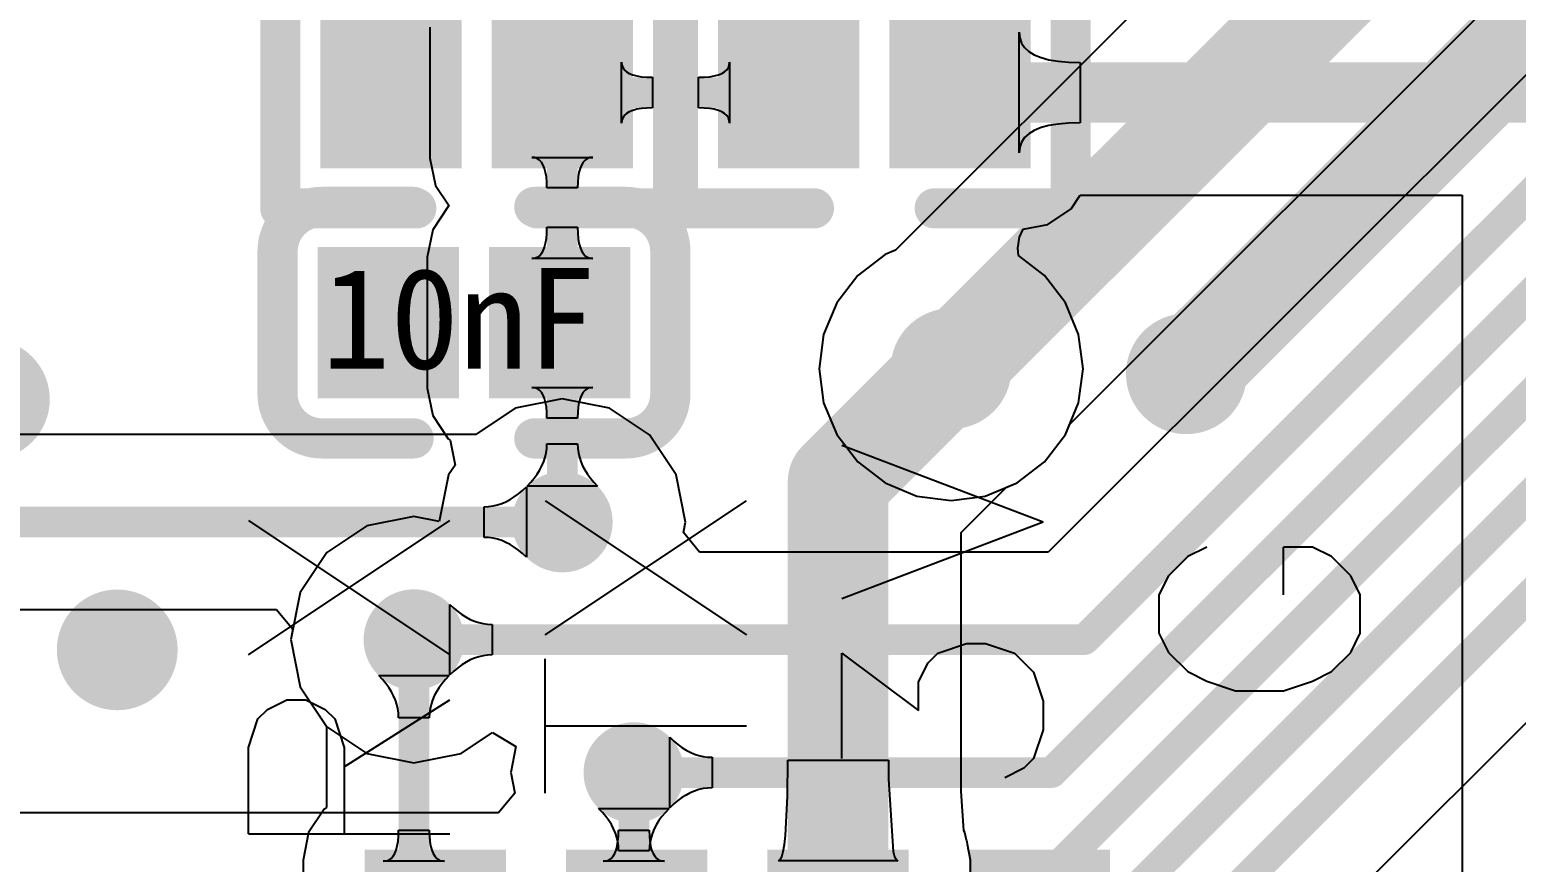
# Model space of a CAD drawing. Header units: millimetres. Extents: x -30 to 3.5, y -1.1 to 91.3.
# Drawn here: x -17.43 to -10.05, y 12.91 to 17.05 of the extents above; entities that cross this region are included whole.
import ezdxf

# ---------------------------------------------------------------- set-up
doc = ezdxf.new("R2010")
doc.units = ezdxf.units.MM
for name, color, linetype in [('BottomLayer', 5, 'Continuous'), ('Mechanical15', 56, 'Continuous'), ('Mechanical6', 56, 'Continuous'), ('MultiLayer', 9, 'Continuous'), ('TopLayer', 1, 'Continuous'), ('TopOverlay', 2, 'Continuous'), ('TopPaste', 8, 'Continuous'), ('TopSolder', 216, 'Continuous'), ('ViaHoleLayer', 16, 'Continuous')]:
    doc.layers.add(name, color=color, linetype=linetype)

# ---------------------------------------------------------------- blocks, each defined once
blk = doc.blocks.new('CONN_SMD_BM04B_SRSS_TBT_LF_SN_1')
at = {"layer": 'Mechanical15'}
for p, q in [((2.94, 1.6249), (2.9751, 1.66)), ((2.94, 1.5752), (2.94, 1.6249)), ((2.9751, 1.66), (3, 1.66)), ((3, 1.66), (3, 1.66)), ((3, 1.66), (3.0248, 1.66)), ((3.0248, 1.66), (3.06, 1.6249)), ((3.06, 1.6249), (3.06, 1.5752)), ((-1.6, 0.8), (-1.6, 1.6)), ((-1.6, 1.6), (-1.4, 1.6)), ((-1.4, 1.6), (-1.4, 0.8)), ((-0.6, 0.8), (-0.6, 1.6)), ((-0.6, 1.6), (-0.4, 1.6)), ((-0.4, 1.6), (-0.4, 0.8)), ((0.4, 0.8), (0.4, 1.6)), ((0.4, 1.6), (0.6, 1.6)), ((0.6, 1.6), (0.6, 0.8)), ((1.4, 0.8), (1.4, 1.6)), ((1.4, 1.6), (1.6, 1.6)), ((1.6, 1.6), (1.6, 0.8)), ((2.9751, 1.54), (2.94, 1.5752)), ((3.06, 1.5752), (3.0248, 1.54)), ((3, 1.54), (2.9751, 1.54)), ((3.0248, 1.54), (3, 1.54)), ((-1.4, 0.8), (-1.6, 0.8)), ((-0.4, 0.8), (-0.6, 0.8)), ((0.6, 0.8), (0.4, 0.8)), ((1.6, 0.8), (1.4, 0.8)), ((-2.9, -1.9999), (-2.9, -0.4999)), ((-2.9, -0.4999), (-2.7, -0.4999)), ((-2.7, -0.4999), (-2.7, -1.9999)), ((2.7, -1.9999), (2.7, -0.4999)), ((2.7, -0.4999), (2.9, -0.4999)), ((2.9, -0.4999), (2.9, -1.9999)), ((-2.7, -1.9999), (-2.9, -1.9999)), ((2.9, -1.9999), (2.7, -1.9999))]:
    blk.add_line(p, q, dxfattribs=at)
at = {"layer": 'Mechanical15', "const_width": 0.0508}
for points in [[(-3, 0.9), (-3, -2)], [(-3, 0.9), (3, 0.9)], [(3, 0.9), (3, -2)], [(-3, -2), (3, -2)]]:
    blk.add_lwpolyline(points, dxfattribs=at)
at = {"layer": 'Mechanical15', "const_width": 0.0254}
for points in [[(-3.0127, 0.9, 1), (-2.9873, 0.9, 1)], [(-3.0127, 0.9, 1), (-2.9873, 0.9, 1)], [(2.9873, 0.9, 1), (3.0127, 0.9, 1)], [(2.9873, 0.9, 1), (3.0127, 0.9, 1)], [(-3.0127, -2, 1), (-2.9873, -2, 1)], [(-3.0127, -2, 1), (-2.9873, -2, 1)], [(2.9873, -2, 1), (3.0127, -2, 1)], [(2.9873, -2, 1), (3.0127, -2, 1)]]:
    blk.add_lwpolyline(points, format="xyb", close=True, dxfattribs=at)
at = {"layer": 'Mechanical6'}
for p, q in [((2.3252, 1.8606), (2.0252, 0.9606)), ((2.6252, 0.9607), (2.3252, 1.8606)), ((2.0252, 0.9606), (2.6252, 0.9607))]:
    blk.add_line(p, q, dxfattribs=at)
at = {"layer": 'TopLayer'}
for points in [[(-1.8, 0.55), (-1.2, 0.55), (-1.8, 2.05), (-1.2, 2.05)], [(-0.8, 0.55), (-0.2, 0.55), (-0.8, 2.05), (-0.2, 2.05)], [(0.2, 0.55), (0.8, 0.55), (0.2, 2.05), (0.8, 2.05)], [(1.2, 0.55), (1.8, 0.55), (1.2, 2.05), (1.8, 2.05)], [(-3.4, -2.2), (-2.2, -2.2), (-3.4, -0.4), (-2.2, -0.4)], [(2.2, -2.2), (3.4, -2.2), (2.2, -0.4), (3.4, -0.4)]]:
    blk.add_solid(points, dxfattribs=at)
at = {"layer": 'TopOverlay'}
for p, q in [((2.25, 1.87), (1.95, 0.97)), ((2.55, 0.9701), (2.25, 1.87)), ((1.95, 0.97), (2.55, 0.9701))]:
    blk.add_line(p, q, dxfattribs=at)
at = {"layer": 'TopOverlay', "const_width": 0.254}
for points in [[(-3.3, -0.3689), (-3.3, 0.8)], [(-3.3, 0.8), (-3.2311, 0.8)], [(-3.2311, 0.8), (-2.0311, 0.8)], [(2.0311, 0.8), (3.3, 0.8)], [(3.3, -0.3689), (3.3, 0.8)], [(-1.9689, -2), (1.9689, -2)]]:
    blk.add_lwpolyline(points, dxfattribs=at)
at = {"layer": 'TopOverlay', "const_width": 0.127}
for points in [[(-3.3635, 0.8, 1), (-3.2365, 0.8, 1)], [(-3.3635, 0.8, 1), (-3.2365, 0.8, 1)], [(-3.2946, 0.8, 1), (-3.1676, 0.8, 1)], [(-3.2946, 0.8, 1), (-3.1676, 0.8, 1)], [(-2.0946, 0.8, 1), (-1.9676, 0.8, 1)], [(1.9676, 0.8, 1), (2.0946, 0.8, 1)], [(3.2365, 0.8, 1), (3.3635, 0.8, 1)], [(3.2365, 0.8, 1), (3.3635, 0.8, 1)], [(-3.3635, -0.3689, 1), (-3.2365, -0.3689, 1)], [(3.2365, -0.3689, 1), (3.3635, -0.3689, 1)], [(-2.0324, -2, 1), (-1.9054, -2, 1)], [(1.9054, -2, 1), (2.0324, -2, 1)]]:
    blk.add_lwpolyline(points, format="xyb", close=True, dxfattribs=at)
at = {"layer": 'TopPaste'}
for points in [[(-1.8, 0.55), (-1.2, 0.55), (-1.8, 2.05), (-1.2, 2.05)], [(-0.8, 0.55), (-0.2, 0.55), (-0.8, 2.05), (-0.2, 2.05)], [(0.2, 0.55), (0.8, 0.55), (0.2, 2.05), (0.8, 2.05)], [(1.2, 0.55), (1.8, 0.55), (1.2, 2.05), (1.8, 2.05)], [(-3.4, -2.2), (-2.2, -2.2), (-3.4, -0.4), (-2.2, -0.4)], [(2.2, -2.2), (3.4, -2.2), (2.2, -0.4), (3.4, -0.4)]]:
    blk.add_solid(points, dxfattribs=at)
at = {"layer": 'TopSolder'}
for points in [[(-1.8508, 0.4992), (-1.1492, 0.4992), (-1.8508, 2.1008), (-1.1492, 2.1008)], [(-0.8508, 0.4992), (-0.1492, 0.4992), (-0.8508, 2.1008), (-0.1492, 2.1008)], [(0.1492, 0.4992), (0.8508, 0.4992), (0.1492, 2.1008), (0.8508, 2.1008)], [(1.1492, 0.4992), (1.8508, 0.4992), (1.1492, 2.1008), (1.8508, 2.1008)], [(-3.4508, -2.2508), (-2.1492, -2.2508), (-3.4508, -0.3492), (-2.1492, -0.3492)], [(2.1492, -2.2508), (3.4508, -2.2508), (2.1492, -0.3492), (3.4508, -0.3492)]]:
    blk.add_solid(points, dxfattribs=at)
blk = doc.blocks.new('LC_0402_C_67')
at = {"layer": 'TopLayer'}
for points in [[(-0.725, -0.325), (-0.125, -0.325), (-0.725, 0.325), (-0.125, 0.325)], [(0.125, -0.325), (0.725, -0.325), (0.125, 0.325), (0.725, 0.325)]]:
    blk.add_solid(points, dxfattribs=at)
at = {"layer": 'TopOverlay', "const_width": 0.2}
for points in [[(-0.975, 0.355, -0.414214), (-0.755, 0.575)], [(0.755, 0.575, -0.414214), (0.975, 0.355)], [(-0.755, -0.575, -0.414214), (-0.975, -0.355)], [(0.975, -0.355, -0.414214), (0.755, -0.575)]]:
    blk.add_lwpolyline(points, format="xyb", dxfattribs=at)
at = {"layer": 'TopOverlay', "const_width": 0.1}
for points in [[(-0.805, 0.575, 1), (-0.705, 0.575, 1)], [(-0.8, 0.575, 1), (-0.7, 0.575, 1)], [(-0.35, 0.575, 1), (-0.25, 0.575, 1)], [(0.25, 0.575, 1), (0.35, 0.575, 1)], [(0.7, 0.575, 1), (0.8, 0.575, 1)], [(0.705, 0.575, 1), (0.805, 0.575, 1)], [(-1.025, 0.355, 1), (-0.925, 0.355, 1)], [(-1.025, 0.355, 1), (-0.925, 0.355, 1)], [(0.925, 0.355, 1), (1.025, 0.355, 1)], [(0.925, 0.355, 1), (1.025, 0.355, 1)], [(-1.025, -0.355, 1), (-0.925, -0.355, 1)], [(-1.025, -0.355, 1), (-0.925, -0.355, 1)], [(0.925, -0.355, 1), (1.025, -0.355, 1)], [(0.925, -0.355, 1), (1.025, -0.355, 1)], [(-0.805, -0.575, 1), (-0.705, -0.575, 1)], [(-0.8, -0.575, 1), (-0.7, -0.575, 1)], [(-0.35, -0.575, 1), (-0.25, -0.575, 1)], [(0.25, -0.575, 1), (0.35, -0.575, 1)], [(0.7, -0.575, 1), (0.8, -0.575, 1)], [(0.705, -0.575, 1), (0.805, -0.575, 1)]]:
    blk.add_lwpolyline(points, format="xyb", close=True, dxfattribs=at)
at = {"layer": 'TopOverlay', "const_width": 0.2}
for points in [[(-0.3, 0.575), (-0.75, 0.575)], [(0.75, 0.575), (0.3, 0.575)], [(-0.975, 0.355), (-0.975, -0.355)], [(0.975, 0.355), (0.975, -0.355)], [(-0.3, -0.575), (-0.75, -0.575)], [(0.75, -0.575), (0.3, -0.575)]]:
    blk.add_lwpolyline(points, dxfattribs=at)
at = {"layer": 'TopPaste'}
for points in [[(-0.725, -0.325), (-0.125, -0.325), (-0.725, 0.325), (-0.125, 0.325)], [(0.125, -0.325), (0.725, -0.325), (0.125, 0.325), (0.725, 0.325)]]:
    blk.add_solid(points, dxfattribs=at)
at = {"layer": 'TopSolder'}
for points in [[(-0.7758, -0.3758), (-0.0742, -0.3758), (-0.7758, 0.3758), (-0.0742, 0.3758)], [(0.0742, -0.3758), (0.7758, -0.3758), (0.0742, 0.3758), (0.7758, 0.3758)]]:
    blk.add_solid(points, dxfattribs=at)
blk = doc.blocks.new('LC_0402_R_68')
at = {"layer": 'TopLayer'}
for points in [[(-0.725, -0.325), (-0.125, -0.325), (-0.725, 0.325), (-0.125, 0.325)], [(0.125, -0.325), (0.725, -0.325), (0.125, 0.325), (0.725, 0.325)]]:
    blk.add_solid(points, dxfattribs=at)
at = {"layer": 'TopOverlay', "const_width": 0.2}
for points in [[(-0.975, 0.575), (-0.975, -0.575)], [(-0.3, 0.575), (-0.975, 0.575)], [(0.975, 0.575), (0.3, 0.575)], [(0.975, 0.575), (0.975, -0.575)], [(-0.3, -0.575), (-0.975, -0.575)], [(0.975, -0.575), (0.3, -0.575)]]:
    blk.add_lwpolyline(points, dxfattribs=at)
at = {"layer": 'TopOverlay', "const_width": 0.1}
for points in [[(-1.025, 0.575, 1), (-0.925, 0.575, 1)], [(-1.025, 0.575, 1), (-0.925, 0.575, 1)], [(-0.35, 0.575, 1), (-0.25, 0.575, 1)], [(0.25, 0.575, 1), (0.35, 0.575, 1)], [(0.925, 0.575, 1), (1.025, 0.575, 1)], [(0.925, 0.575, 1), (1.025, 0.575, 1)], [(-1.025, -0.575, 1), (-0.925, -0.575, 1)], [(-1.025, -0.575, 1), (-0.925, -0.575, 1)], [(-0.35, -0.575, 1), (-0.25, -0.575, 1)], [(0.25, -0.575, 1), (0.35, -0.575, 1)], [(0.925, -0.575, 1), (1.025, -0.575, 1)], [(0.925, -0.575, 1), (1.025, -0.575, 1)]]:
    blk.add_lwpolyline(points, format="xyb", close=True, dxfattribs=at)
at = {"layer": 'TopPaste'}
for points in [[(-0.725, -0.325), (-0.125, -0.325), (-0.725, 0.325), (-0.125, 0.325)], [(0.125, -0.325), (0.725, -0.325), (0.125, 0.325), (0.725, 0.325)]]:
    blk.add_solid(points, dxfattribs=at)
at = {"layer": 'TopSolder'}
for points in [[(-0.7758, -0.3758), (-0.0742, -0.3758), (-0.7758, 0.3758), (-0.0742, 0.3758)], [(0.0742, -0.3758), (0.7758, -0.3758), (0.0742, 0.3758), (0.7758, 0.3758)]]:
    blk.add_solid(points, dxfattribs=at)
blk = doc.blocks.new('LC_0402_R_69')
at = {"layer": 'TopLayer'}
for points in [[(-0.725, -0.325), (-0.125, -0.325), (-0.725, 0.325), (-0.125, 0.325)], [(0.125, -0.325), (0.725, -0.325), (0.125, 0.325), (0.725, 0.325)]]:
    blk.add_solid(points, dxfattribs=at)
at = {"layer": 'TopOverlay', "const_width": 0.2}
for points in [[(-0.975, 0.575), (-0.975, -0.575)], [(-0.3, 0.575), (-0.975, 0.575)], [(0.975, 0.575), (0.3, 0.575)], [(0.975, 0.575), (0.975, -0.575)], [(-0.3, -0.575), (-0.975, -0.575)], [(0.975, -0.575), (0.3, -0.575)]]:
    blk.add_lwpolyline(points, dxfattribs=at)
at = {"layer": 'TopOverlay', "const_width": 0.1}
for points in [[(-1.025, 0.575, 1), (-0.925, 0.575, 1)], [(-1.025, 0.575, 1), (-0.925, 0.575, 1)], [(-0.35, 0.575, 1), (-0.25, 0.575, 1)], [(0.25, 0.575, 1), (0.35, 0.575, 1)], [(0.925, 0.575, 1), (1.025, 0.575, 1)], [(0.925, 0.575, 1), (1.025, 0.575, 1)], [(-1.025, -0.575, 1), (-0.925, -0.575, 1)], [(-1.025, -0.575, 1), (-0.925, -0.575, 1)], [(-0.35, -0.575, 1), (-0.25, -0.575, 1)], [(0.25, -0.575, 1), (0.35, -0.575, 1)], [(0.925, -0.575, 1), (1.025, -0.575, 1)], [(0.925, -0.575, 1), (1.025, -0.575, 1)]]:
    blk.add_lwpolyline(points, format="xyb", close=True, dxfattribs=at)
at = {"layer": 'TopPaste'}
for points in [[(-0.725, -0.325), (-0.125, -0.325), (-0.725, 0.325), (-0.125, 0.325)], [(0.125, -0.325), (0.725, -0.325), (0.125, 0.325), (0.725, 0.325)]]:
    blk.add_solid(points, dxfattribs=at)
at = {"layer": 'TopSolder'}
for points in [[(-0.7758, -0.3758), (-0.0742, -0.3758), (-0.7758, 0.3758), (-0.0742, 0.3758)], [(0.0742, -0.3758), (0.7758, -0.3758), (0.0742, 0.3758), (0.7758, 0.3758)]]:
    blk.add_solid(points, dxfattribs=at)

msp = doc.modelspace()

# ---------------------------------------------------------------- linework, layer by layer
at = {"layer": 'BottomLayer'}
for p, q in [((-8.6382, 20.4464), (-13.1283, 15.9563)), ((-12.2631, 15.0911), (-7.5938, 19.7604)), ((-7.1465, 19.6787), (-12.3701, 14.4551)), ((-12.3811, 11.2245), (-4.9971, 18.6085)), ((-13.1283, 15.9563), (-13.1802, 15.9348)), ((-13.1802, 15.9348), (-13.316, 15.8306)), ((-13.316, 15.8306), (-13.4202, 15.6948)), ((-13.4202, 15.6948), (-13.4857, 15.5367)), ((-13.4857, 15.5367), (-13.508, 15.367)), ((-13.508, 15.367), (-13.4857, 15.1973)), ((-14.7828, 15.2168), (-15.0169, 15.1702)), ((-14.5487, 15.1702), (-14.7828, 15.2168)), ((-15.0169, 15.1702), (-15.2127, 15.0393)), ((-14.3502, 15.0376), (-14.5487, 15.1702)), ((-13.4857, 15.1973), (-13.4202, 15.0392)), ((-12.2846, 15.0392), (-12.2631, 15.0911)), ((-15.2127, 15.0393), (-26.5684, 15.0393)), ((-14.2176, 14.8391), (-14.3502, 15.0376)), ((-13.4202, 15.0392), (-13.316, 14.9034)), ((-12.3888, 14.9034), (-12.2846, 15.0392)), ((-14.171, 14.605), (-14.2176, 14.8391)), ((-13.316, 14.9034), (-13.1802, 14.7992)), ((-12.5246, 14.7992), (-12.3888, 14.9034)), ((-14.9809, 14.7612), (-14.9613, 14.78)), ((-14.9613, 14.78), (-14.9613, 14.43)), ((-13.1802, 14.7992), (-13.0221, 14.7337)), ((-12.6827, 14.7337), (-12.5246, 14.7992)), ((-15.1266, 14.685), (-15.1048, 14.6899)), ((-15.1048, 14.6899), (-15.0834, 14.6968)), ((-15.0834, 14.6968), (-15.0623, 14.7058)), ((-15.0623, 14.7058), (-15.0415, 14.7166)), ((-15.0415, 14.7166), (-15.021, 14.7295)), ((-15.021, 14.7295), (-15.0008, 14.7444)), ((-15.0008, 14.7444), (-14.9809, 14.7612)), ((-13.0221, 14.7337), (-12.8524, 14.7114)), ((-12.8524, 14.7114), (-12.6827, 14.7337)), ((-15.171, 14.681), (-15.1486, 14.682)), ((-15.171, 14.529), (-15.171, 14.681)), ((-15.1486, 14.682), (-15.1266, 14.685)), ((-14.1813, 14.5533), (-14.171, 14.605)), ((-14.1008, 14.4551), (-14.1813, 14.5533)), ((-15.1486, 14.528), (-15.171, 14.529)), ((-15.1266, 14.525), (-15.1486, 14.528)), ((-15.1048, 14.5201), (-15.1266, 14.525)), ((-15.0834, 14.5132), (-15.1048, 14.5201)), ((-15.0623, 14.5042), (-15.0834, 14.5132)), ((-15.0415, 14.4934), (-15.0623, 14.5042)), ((-15.021, 14.4805), (-15.0415, 14.4934)), ((-15.0008, 14.4656), (-15.021, 14.4805)), ((-14.9809, 14.4488), (-15.0008, 14.4656)), ((-14.9613, 14.43), (-14.9809, 14.4488)), ((-12.3701, 14.4551), (-14.1008, 14.4551)), ((-15.3409, 13.8458), (-15.3409, 14.1958)), ((-15.3409, 14.1958), (-15.3213, 14.177)), ((-15.3213, 14.177), (-15.3014, 14.1602)), ((-26.7989, 14.1707), (-16.2014, 14.1707)), ((-16.2014, 14.1707), (-16.1209, 14.0725)), ((-15.3014, 14.1602), (-15.2812, 14.1453)), ((-15.2812, 14.1453), (-15.2607, 14.1324)), ((-15.2607, 14.1324), (-15.2399, 14.1216)), ((-15.2399, 14.1216), (-15.2188, 14.1126)), ((-15.2188, 14.1126), (-15.1974, 14.1057)), ((-15.1974, 14.1057), (-15.1756, 14.1008)), ((-15.1756, 14.1008), (-15.1536, 14.0978)), ((-16.1209, 14.0725), (-16.1312, 14.0208)), ((-15.1536, 14.0978), (-15.1312, 14.0968)), ((-15.1312, 14.0968), (-15.1312, 13.9448)), ((-16.1312, 14.0208), (-16.0846, 13.7867)), ((-15.3014, 13.8814), (-15.3213, 13.8646)), ((-15.2812, 13.8963), (-15.3014, 13.8814)), ((-15.2607, 13.9092), (-15.2812, 13.8963)), ((-15.2399, 13.92), (-15.2607, 13.9092)), ((-15.2188, 13.929), (-15.2399, 13.92)), ((-15.1974, 13.9359), (-15.2188, 13.929)), ((-15.1756, 13.9408), (-15.1974, 13.9359)), ((-15.1536, 13.9438), (-15.1756, 13.9408)), ((-15.1312, 13.9448), (-15.1536, 13.9438)), ((-15.3213, 13.8646), (-15.3409, 13.8458)), ((-16.0846, 13.7867), (-15.952, 13.5882)), ((-15.952, 13.5882), (-15.7535, 13.4556)), ((-15.2853, 13.4556), (-15.1287, 13.5602)), ((-15.1287, 13.5602), (-15.0133, 13.4892)), ((-14.2487, 13.1854), (-14.2487, 13.5354)), ((-14.2487, 13.5354), (-14.2291, 13.5166)), ((-14.2291, 13.5166), (-14.2092, 13.4998)), ((-15.7535, 13.4556), (-15.5194, 13.409)), ((-15.5194, 13.409), (-15.2853, 13.4556)), ((-15.0133, 13.4892), (-15.039, 13.3604)), ((-14.2092, 13.4998), (-14.189, 13.4849)), ((-14.189, 13.4849), (-14.1685, 13.472)), ((-14.1685, 13.472), (-14.1477, 13.4612)), ((-14.1477, 13.4612), (-14.1266, 13.4522)), ((-14.1266, 13.4522), (-14.1052, 13.4453)), ((-14.1052, 13.4453), (-14.0834, 13.4404)), ((-14.0834, 13.4404), (-14.0614, 13.4374)), ((-14.0614, 13.4374), (-14.039, 13.4364)), ((-14.039, 13.4364), (-14.039, 13.2844)), ((-15.039, 13.3604), (-15.0186, 13.2579)), ((-15.0186, 13.2579), (-15.0991, 13.1597)), ((-14.2092, 13.221), (-14.2291, 13.2042)), ((-14.189, 13.2359), (-14.2092, 13.221)), ((-14.1685, 13.2488), (-14.189, 13.2359)), ((-14.1477, 13.2596), (-14.1685, 13.2488)), ((-14.1266, 13.2686), (-14.1477, 13.2596)), ((-14.1052, 13.2755), (-14.1266, 13.2686)), ((-14.0834, 13.2804), (-14.1052, 13.2755)), ((-14.0614, 13.2834), (-14.0834, 13.2804)), ((-14.039, 13.2844), (-14.0614, 13.2834)), ((-15.0991, 13.1597), (-18.5928, 13.1597)), ((-14.2291, 13.2042), (-14.2487, 13.1854))]:
    msp.add_line(p, q, dxfattribs=at)
for points, const_width in [([(-12.8524, 15.367), (-8.0264, 20.193)], 0.5), ([(-11.684, 15.3416), (-7.2382, 19.7874)], 0.5), ([(-12.1902, 14.0208), (-6.7122, 19.4988)], 0.152), ([(-12.3528, 13.3604), (-6.3602, 19.353)], 0.152), ([(-12.49, 12.7254), (-6.0082, 19.2072)], 0.152), ([(-12.4494, 12.2682), (-5.6562, 19.0614)], 0.152), ([(-12.6882, 11.5316), (-5.3042, 18.9156)], 0.152), ([(-27.2288, 14.605), (-14.7828, 14.605)], 0.152), ([(-15.5194, 14.0208), (-12.1902, 14.0208)], 0.152), ([(-14.4272, 13.3604), (-12.3528, 13.3604)], 0.152)]:
    msp.add_lwpolyline(points, dxfattribs=dict(at, const_width=const_width))
for points, const_width in [([(-13.0024, 15.367, 1), (-12.7024, 15.367, 1)], 0.3), ([(-12.9774, 15.367, 1), (-12.7274, 15.367, 1)], 0.25), ([(-11.834, 15.3416, 1), (-11.534, 15.3416, 1)], 0.3), ([(-11.809, 15.3416, 1), (-11.559, 15.3416, 1)], 0.25), ([(-17.7776, 15.2146, 1), (-17.4776, 15.2146, 1)], 0.3), ([(-14.9078, 14.605, 1), (-14.6578, 14.605, 1)], 0.25), ([(-14.8208, 14.605, 1), (-14.7448, 14.605, 1)], 0.076), ([(-17.1426, 13.97, 1), (-16.8426, 13.97, 1)], 0.3), ([(-15.6444, 14.0208, 1), (-15.3944, 14.0208, 1)], 0.25), ([(-15.5574, 14.0208, 1), (-15.4814, 14.0208, 1)], 0.076), ([(-12.2282, 14.0208, 1), (-12.1522, 14.0208, 1)], 0.076), ([(-12.2282, 14.0208, 1), (-12.1522, 14.0208, 1)], 0.076), ([(-14.5522, 13.3604, 1), (-14.3022, 13.3604, 1)], 0.25), ([(-14.4652, 13.3604, 1), (-14.3892, 13.3604, 1)], 0.076), ([(-12.3908, 13.3604, 1), (-12.3148, 13.3604, 1)], 0.076), ([(-12.3908, 13.3604, 1), (-12.3148, 13.3604, 1)], 0.076)]:
    msp.add_lwpolyline(points, format="xyb", close=True, dxfattribs=dict(at, const_width=const_width))
at = {"layer": 'MultiLayer'}
for points, const_width in [([(-13.0024, 15.367, 1), (-12.7024, 15.367, 1)], 0.3), ([(-11.834, 15.3416, 1), (-11.534, 15.3416, 1)], 0.3), ([(-17.7776, 15.2146, 1), (-17.4776, 15.2146, 1)], 0.3), ([(-14.9078, 14.605, 1), (-14.6578, 14.605, 1)], 0.25), ([(-17.1426, 13.97, 1), (-16.8426, 13.97, 1)], 0.3), ([(-15.6444, 14.0208, 1), (-15.3944, 14.0208, 1)], 0.25), ([(-14.5522, 13.3604, 1), (-14.3022, 13.3604, 1)], 0.25)]:
    msp.add_lwpolyline(points, format="xyb", close=True, dxfattribs=dict(at, const_width=const_width))
at = {"layer": 'TopLayer'}
for p, q in [((-15.4397, 17.0636), (-15.4397, 16.4136)), ((-12.5148, 16.4386), (-12.5148, 17.0386)), ((-12.5148, 17.0386), (-12.5117, 17.0101)), ((-12.5117, 17.0101), (-12.5026, 16.9846)), ((-12.5026, 16.9846), (-12.4875, 16.9621)), ((-12.4875, 16.9621), (-12.4663, 16.9426)), ((-12.4663, 16.9426), (-12.439, 16.9261)), ((-12.439, 16.9261), (-12.4057, 16.9126)), ((-12.4057, 16.9126), (-12.3663, 16.9021)), ((-14.4891, 16.5866), (-14.4891, 16.8906)), ((-14.4891, 16.8906), (-14.4876, 16.8762)), ((-14.4876, 16.8762), (-14.4829, 16.8632)), ((-14.4829, 16.8632), (-14.4752, 16.8518)), ((-14.4752, 16.8518), (-14.4643, 16.842)), ((-14.4643, 16.842), (-14.4504, 16.8336)), ((-14.4504, 16.8336), (-14.4333, 16.8268)), ((-14.0079, 16.8268), (-13.9908, 16.8336)), ((-13.9908, 16.8336), (-13.9769, 16.842)), ((-13.9769, 16.842), (-13.966, 16.8518)), ((-13.966, 16.8518), (-13.9583, 16.8632)), ((-13.9583, 16.8632), (-13.9536, 16.8762)), ((-13.9536, 16.8762), (-13.9521, 16.8906)), ((-13.9521, 16.8906), (-13.9521, 16.5866)), ((-12.3663, 16.9021), (-12.3208, 16.8946)), ((-12.3208, 16.8946), (-12.2693, 16.8901)), ((-12.2693, 16.8901), (-12.2117, 16.8886)), ((-12.2117, 16.8886), (-12.2117, 16.5886)), ((-14.4333, 16.8268), (-14.4132, 16.8214)), ((-14.4132, 16.8214), (-14.3899, 16.8176)), ((-14.3899, 16.8176), (-14.3636, 16.8154)), ((-14.3636, 16.8154), (-14.3341, 16.8146)), ((-14.3341, 16.8146), (-14.3341, 16.6626)), ((-14.1071, 16.8146), (-14.0776, 16.8154)), ((-14.1071, 16.6626), (-14.1071, 16.8146)), ((-14.0776, 16.8154), (-14.0513, 16.8176)), ((-14.0513, 16.8176), (-14.028, 16.8214)), ((-14.028, 16.8214), (-14.0079, 16.8268)), ((-14.4829, 16.614), (-14.4876, 16.601)), ((-14.4752, 16.6254), (-14.4829, 16.614)), ((-14.4643, 16.6352), (-14.4752, 16.6254)), ((-14.4504, 16.6436), (-14.4643, 16.6352)), ((-14.4333, 16.6504), (-14.4504, 16.6436)), ((-14.4132, 16.6558), (-14.4333, 16.6504)), ((-14.3899, 16.6596), (-14.4132, 16.6558)), ((-14.3636, 16.6618), (-14.3899, 16.6596)), ((-14.3341, 16.6626), (-14.3636, 16.6618)), ((-14.0776, 16.6618), (-14.1071, 16.6626)), ((-14.0513, 16.6596), (-14.0776, 16.6618)), ((-14.028, 16.6558), (-14.0513, 16.6596)), ((-14.0079, 16.6504), (-14.028, 16.6558)), ((-13.9908, 16.6436), (-14.0079, 16.6504)), ((-13.9769, 16.6352), (-13.9908, 16.6436)), ((-13.966, 16.6254), (-13.9769, 16.6352)), ((-13.9583, 16.614), (-13.966, 16.6254)), ((-13.9536, 16.601), (-13.9583, 16.614)), ((-14.4876, 16.601), (-14.4891, 16.5866)), ((-13.9521, 16.5866), (-13.9536, 16.601)), ((-12.4663, 16.5346), (-12.4875, 16.5151)), ((-12.439, 16.5511), (-12.4663, 16.5346)), ((-12.4057, 16.5646), (-12.439, 16.5511)), ((-12.3663, 16.5751), (-12.4057, 16.5646)), ((-12.3208, 16.5826), (-12.3663, 16.5751)), ((-12.2693, 16.5871), (-12.3208, 16.5826)), ((-12.2117, 16.5886), (-12.2693, 16.5871)), ((-12.5117, 16.4671), (-12.5148, 16.4386)), ((-12.5026, 16.4926), (-12.5117, 16.4671)), ((-12.4875, 16.5151), (-12.5026, 16.4926)), ((-15.4397, 16.4136), (-15.4125, 16.277)), ((-14.9204, 16.4154), (-14.9348, 16.4169)), ((-14.9348, 16.4169), (-14.6308, 16.4169)), ((-14.9074, 16.4108), (-14.9204, 16.4154)), ((-14.896, 16.4032), (-14.9074, 16.4108)), ((-14.8862, 16.3926), (-14.896, 16.4032)), ((-14.8778, 16.3789), (-14.8862, 16.3926)), ((-14.6794, 16.3926), (-14.6878, 16.3789)), ((-14.6696, 16.4032), (-14.6794, 16.3926)), ((-14.6582, 16.4108), (-14.6696, 16.4032)), ((-14.6452, 16.4154), (-14.6582, 16.4108)), ((-14.6308, 16.4169), (-14.6452, 16.4154)), ((-14.871, 16.3622), (-14.8778, 16.3789)), ((-14.8656, 16.3424), (-14.871, 16.3622)), ((-14.8618, 16.3196), (-14.8656, 16.3424)), ((-14.8596, 16.2938), (-14.8618, 16.3196)), ((-14.7038, 16.3196), (-14.706, 16.2938)), ((-14.7, 16.3424), (-14.7038, 16.3196)), ((-14.6946, 16.3622), (-14.7, 16.3424)), ((-14.6878, 16.3789), (-14.6946, 16.3622)), ((-15.4125, 16.277), (-15.3447, 16.1756)), ((-14.8588, 16.2649), (-14.8596, 16.2938)), ((-14.7068, 16.2649), (-14.8588, 16.2649)), ((-14.706, 16.2938), (-14.7068, 16.2649)), ((-15.3487, 16.1729), (-15.4261, 16.0572)), ((-15.3447, 16.1756), (-15.3487, 16.1729)), ((-12.2561, 16.1613), (-12.2109, 16.2288)), ((-12.2109, 16.2288), (-10.3142, 16.2288)), ((-10.3142, 16.2288), (-10.3142, 8.7454)), ((-12.3718, 16.0839), (-12.2561, 16.1613)), ((-15.4261, 16.0572), (-15.4533, 15.9206)), ((-14.8618, 16.0135), (-14.8596, 16.0398)), ((-14.8596, 16.0398), (-14.8588, 16.0693)), ((-14.8588, 16.0693), (-14.7068, 16.0693)), ((-14.7068, 16.0693), (-14.706, 16.0398)), ((-14.706, 16.0398), (-14.7038, 16.0135)), ((-12.5204, 15.966), (-12.5132, 16.0209)), ((-12.5132, 16.0209), (-12.4941, 16.0596)), ((-12.4941, 16.0596), (-12.3718, 16.0839)), ((-14.8862, 15.9391), (-14.8778, 15.953)), ((-14.8778, 15.953), (-14.871, 15.9701)), ((-14.871, 15.9701), (-14.8656, 15.9902)), ((-14.8656, 15.9902), (-14.8618, 16.0135)), ((-14.7038, 16.0135), (-14.7, 15.9902)), ((-14.7, 15.9902), (-14.6946, 15.9701)), ((-14.6946, 15.9701), (-14.6878, 15.953)), ((-14.6878, 15.953), (-14.6794, 15.9391)), ((-12.518, 15.9297), (-12.5204, 15.966)), ((-15.4533, 15.9206), (-15.4533, 15.2706)), ((-14.9348, 15.9143), (-14.9204, 15.9158)), ((-14.6308, 15.9143), (-14.9348, 15.9143)), ((-14.9204, 15.9158), (-14.9074, 15.9205)), ((-14.9074, 15.9205), (-14.896, 15.9282)), ((-14.896, 15.9282), (-14.8862, 15.9391)), ((-14.6794, 15.9391), (-14.6696, 15.9282)), ((-14.6696, 15.9282), (-14.6582, 15.9205)), ((-14.6582, 15.9205), (-14.6452, 15.9158)), ((-14.6452, 15.9158), (-14.6308, 15.9143)), ((-12.3888, 15.8306), (-12.518, 15.9297)), ((-12.2846, 15.6948), (-12.3888, 15.8306)), ((-12.2191, 15.5367), (-12.2846, 15.6948)), ((-12.1968, 15.367), (-12.2191, 15.5367)), ((-12.2191, 15.1973), (-12.1968, 15.367)), ((-15.4533, 15.2706), (-15.4261, 15.134)), ((-14.9204, 15.2724), (-14.9348, 15.2739)), ((-14.9348, 15.2739), (-14.6308, 15.2739)), ((-14.9074, 15.2678), (-14.9204, 15.2724)), ((-14.896, 15.2602), (-14.9074, 15.2678)), ((-14.8862, 15.2496), (-14.896, 15.2602)), ((-14.8778, 15.2359), (-14.8862, 15.2496)), ((-14.871, 15.2192), (-14.8778, 15.2359)), ((-14.8656, 15.1994), (-14.871, 15.2192)), ((-14.6946, 15.2192), (-14.7, 15.1994)), ((-14.6878, 15.2359), (-14.6946, 15.2192)), ((-14.6794, 15.2496), (-14.6878, 15.2359)), ((-14.6696, 15.2602), (-14.6794, 15.2496)), ((-14.6582, 15.2678), (-14.6696, 15.2602)), ((-14.6452, 15.2724), (-14.6582, 15.2678)), ((-14.6308, 15.2739), (-14.6452, 15.2724)), ((-15.4261, 15.134), (-15.3487, 15.0183)), ((-14.8618, 15.1766), (-14.8656, 15.1994)), ((-14.8596, 15.1508), (-14.8618, 15.1766)), ((-14.8588, 15.1219), (-14.8596, 15.1508)), ((-14.706, 15.1508), (-14.7068, 15.1219)), ((-14.7038, 15.1766), (-14.706, 15.1508)), ((-14.7, 15.1994), (-14.7038, 15.1766)), ((-12.2846, 15.0392), (-12.2191, 15.1973)), ((-14.7068, 15.1219), (-14.8588, 15.1219)), ((-15.3487, 15.0183), (-15.3401, 15.0125)), ((-15.3401, 15.0125), (-15.3154, 14.888)), ((-14.8598, 14.9708), (-14.8588, 14.9932)), ((-14.8588, 14.9932), (-14.7068, 14.9932)), ((-14.7068, 14.9932), (-14.7058, 14.9708)), ((-12.3888, 14.9034), (-12.2846, 15.0392)), ((-14.8746, 14.9056), (-14.8677, 14.927)), ((-14.8677, 14.927), (-14.8628, 14.9488)), ((-14.8628, 14.9488), (-14.8598, 14.9708)), ((-14.7058, 14.9708), (-14.7028, 14.9488)), ((-14.7028, 14.9488), (-14.6979, 14.927)), ((-14.6979, 14.927), (-14.691, 14.9056)), ((-15.348, 14.8391), (-15.394, 14.6076)), ((-15.3154, 14.888), (-15.348, 14.8391)), ((-14.9222, 14.823), (-14.9073, 14.8432)), ((-14.9073, 14.8432), (-14.8944, 14.8637)), ((-14.8944, 14.8637), (-14.8836, 14.8845)), ((-14.8836, 14.8845), (-14.8746, 14.9056)), ((-14.691, 14.9056), (-14.682, 14.8845)), ((-14.682, 14.8845), (-14.6712, 14.8637)), ((-14.6712, 14.8637), (-14.6583, 14.8432)), ((-14.6583, 14.8432), (-14.6434, 14.823)), ((-12.5246, 14.7992), (-12.3888, 14.9034)), ((-14.9578, 14.7835), (-14.939, 14.8031)), ((-14.6078, 14.7835), (-14.9578, 14.7835)), ((-14.939, 14.8031), (-14.9222, 14.823)), ((-14.6434, 14.823), (-14.6266, 14.8031)), ((-14.6266, 14.8031), (-14.6078, 14.7835)), ((-12.8015, 14.5528), (-12.5765, 14.7777)), ((-12.5765, 14.7777), (-12.5246, 14.7992)), ((-15.5194, 14.6326), (-15.7535, 14.586)), ((-15.394, 14.6076), (-15.5194, 14.6326)), ((-15.7535, 14.586), (-15.952, 14.4534)), ((-12.8015, 13.2675), (-12.8015, 14.5528)), ((-15.952, 14.4534), (-16.0846, 14.2549)), ((-16.0846, 14.2549), (-16.1312, 14.0208)), ((-16.1312, 14.0208), (-16.0846, 13.7867)), ((-15.6756, 13.8227), (-15.6944, 13.8423)), ((-15.6944, 13.8423), (-15.3444, 13.8423)), ((-15.6588, 13.8028), (-15.6756, 13.8227)), ((-15.6439, 13.7826), (-15.6588, 13.8028)), ((-15.38, 13.8028), (-15.3949, 13.7826)), ((-15.3632, 13.8227), (-15.38, 13.8028)), ((-15.3444, 13.8423), (-15.3632, 13.8227)), ((-16.0846, 13.7867), (-15.9537, 13.5909)), ((-15.631, 13.7621), (-15.6439, 13.7826)), ((-15.6202, 13.7413), (-15.631, 13.7621)), ((-15.6112, 13.7202), (-15.6202, 13.7413)), ((-15.4186, 13.7413), (-15.4276, 13.7202)), ((-15.4078, 13.7621), (-15.4186, 13.7413)), ((-15.3949, 13.7826), (-15.4078, 13.7621)), ((-15.6043, 13.6988), (-15.6112, 13.7202)), ((-15.5994, 13.677), (-15.6043, 13.6988)), ((-15.5964, 13.655), (-15.5994, 13.677)), ((-15.4394, 13.677), (-15.4424, 13.655)), ((-15.4345, 13.6988), (-15.4394, 13.677)), ((-15.4276, 13.7202), (-15.4345, 13.6988)), ((-15.9537, 13.5909), (-15.9537, 13.1861)), ((-15.5954, 13.6326), (-15.5964, 13.655)), ((-15.4434, 13.6326), (-15.5954, 13.6326)), ((-15.4424, 13.655), (-15.4434, 13.6326)), ((-13.6651, 13.2425), (-13.6632, 13.4225)), ((-13.6632, 13.4225), (-13.1632, 13.4225)), ((-13.1632, 13.4225), (-13.1628, 13.3275)), ((-13.1628, 13.3275), (-13.1403, 12.9675)), ((-13.6749, 13.0475), (-13.6651, 13.2425)), ((-12.7892, 13.0709), (-12.8015, 13.2675)), ((-15.9656, 13.1782), (-16.0429, 13.0624)), ((-15.9537, 13.1861), (-15.9656, 13.1782)), ((-14.5834, 13.1623), (-14.6022, 13.1819)), ((-14.6022, 13.1819), (-14.2522, 13.1819)), ((-14.5666, 13.1424), (-14.5834, 13.1623)), ((-14.5517, 13.1222), (-14.5666, 13.1424)), ((-14.2878, 13.1424), (-14.3027, 13.1222)), ((-14.271, 13.1623), (-14.2878, 13.1424)), ((-14.2522, 13.1819), (-14.271, 13.1623)), ((-15.5962, 13.0451), (-15.5954, 13.0745)), ((-15.5954, 13.0745), (-15.4434, 13.0745)), ((-15.4434, 13.0745), (-15.4426, 13.0451)), ((-14.5388, 13.1017), (-14.5517, 13.1222)), ((-14.528, 13.0809), (-14.5388, 13.1017)), ((-14.519, 13.0598), (-14.528, 13.0809)), ((-14.504, 13.0451), (-14.5032, 13.0745)), ((-14.5032, 13.0745), (-14.3512, 13.0745)), ((-14.3512, 13.0745), (-14.3504, 13.0451)), ((-14.3264, 13.0809), (-14.3354, 13.0598)), ((-14.3156, 13.1017), (-14.3264, 13.0809)), ((-14.3027, 13.1222), (-14.3156, 13.1017)), ((-12.7835, 13.0624), (-12.7892, 13.0709)), ((-16.0429, 13.0624), (-16.0701, 12.9258)), ((-15.6076, 12.9753), (-15.6022, 12.9955)), ((-15.6022, 12.9955), (-15.5984, 13.0187)), ((-15.5984, 13.0187), (-15.5962, 13.0451)), ((-15.4426, 13.0451), (-15.4404, 13.0187)), ((-15.4404, 13.0187), (-15.4366, 12.9955)), ((-15.4366, 12.9955), (-15.4312, 12.9753)), ((-14.5121, 13.0384), (-14.519, 13.0598)), ((-14.5154, 12.9753), (-14.51, 12.9955)), ((-14.5072, 13.0166), (-14.5121, 13.0384)), ((-14.51, 12.9955), (-14.5062, 13.0187)), ((-14.5042, 12.9946), (-14.5072, 13.0166)), ((-14.5062, 13.0187), (-14.504, 13.0451)), ((-14.5032, 12.9722), (-14.5042, 12.9946)), ((-14.3502, 12.9946), (-14.3512, 12.9722)), ((-14.3504, 13.0451), (-14.3482, 13.0187)), ((-14.3472, 13.0166), (-14.3502, 12.9946)), ((-14.3482, 13.0187), (-14.3444, 12.9955)), ((-14.3423, 13.0384), (-14.3472, 13.0166)), ((-14.3444, 12.9955), (-14.339, 12.9753)), ((-14.3354, 13.0598), (-14.3423, 13.0384)), ((-13.6861, 12.9675), (-13.68, 13.0025)), ((-13.68, 13.0025), (-13.6749, 13.0475)), ((-12.7761, 13.0249), (-12.7835, 13.0624)), ((-12.7728, 13.0184), (-12.7761, 13.0249)), ((-12.7716, 13.0023), (-12.7728, 13.0184)), ((-12.7564, 12.9258), (-12.7716, 13.0023)), ((-16.0701, 12.9258), (-16.0701, 11.4258)), ((-15.6714, 12.9195), (-15.657, 12.921)), ((-15.3674, 12.9195), (-15.6714, 12.9195)), ((-15.657, 12.921), (-15.644, 12.9257)), ((-15.644, 12.9257), (-15.6326, 12.9334)), ((-15.6326, 12.9334), (-15.6228, 12.9443)), ((-15.6228, 12.9443), (-15.6144, 12.9583)), ((-15.6144, 12.9583), (-15.6076, 12.9753)), ((-15.4312, 12.9753), (-15.4244, 12.9583)), ((-15.4244, 12.9583), (-15.416, 12.9443)), ((-15.416, 12.9443), (-15.4062, 12.9334)), ((-15.4062, 12.9334), (-15.3948, 12.9257)), ((-15.3948, 12.9257), (-15.3818, 12.921)), ((-15.3818, 12.921), (-15.3674, 12.9195)), ((-14.5792, 12.9195), (-14.5648, 12.921)), ((-14.2752, 12.9195), (-14.5792, 12.9195)), ((-14.5648, 12.921), (-14.5518, 12.9257)), ((-14.5518, 12.9257), (-14.5404, 12.9334)), ((-14.5404, 12.9334), (-14.5306, 12.9443)), ((-14.5306, 12.9443), (-14.5222, 12.9583)), ((-14.5222, 12.9583), (-14.5154, 12.9753)), ((-14.3512, 12.9722), (-14.5032, 12.9722)), ((-14.339, 12.9753), (-14.3322, 12.9583)), ((-14.3322, 12.9583), (-14.3238, 12.9443)), ((-14.3238, 12.9443), (-14.314, 12.9334)), ((-14.314, 12.9334), (-14.3026, 12.9257)), ((-14.3026, 12.9257), (-14.2896, 12.921)), ((-14.2896, 12.921), (-14.2752, 12.9195)), ((-13.7099, 12.9225), (-13.7011, 12.9275)), ((-13.1165, 12.9225), (-13.7099, 12.9225)), ((-13.7011, 12.9275), (-13.6931, 12.9425)), ((-13.6931, 12.9425), (-13.6861, 12.9675)), ((-13.1403, 12.9675), (-13.1333, 12.9425)), ((-13.1333, 12.9425), (-13.1254, 12.9275)), ((-13.1254, 12.9275), (-13.1165, 12.9225)), ((-12.7564, 11.4258), (-12.7564, 12.9258))]:
    msp.add_line(p, q, dxfattribs=at)
for points, const_width in [([(-12.8084, 16.7386), (-7.5438, 16.7386)], 0.3), ([(-14.7828, 16.7386), (-13.6584, 16.7386)], 0.152), ([(-14.7828, 14.605), (-14.7828, 16.7386)], 0.152), ([(-13.4132, 14.8062), (-12.8524, 15.367)], 0.5), ([(-13.4132, 12.1758), (-13.4132, 14.8062)], 0.5), ([(-15.5194, 12.4761), (-15.5194, 14.0208)], 0.152), ([(-14.4272, 12.1898), (-14.4272, 13.3604)], 0.152)]:
    msp.add_lwpolyline(points, dxfattribs=dict(at, const_width=const_width))
for points, const_width in [([(-12.8834, 16.7386, 1), (-12.7334, 16.7386, 1)], 0.15), ([(-14.8208, 16.7386, 1), (-14.7448, 16.7386, 1)], 0.076), ([(-14.8208, 16.7386, 1), (-14.7448, 16.7386, 1)], 0.076), ([(-13.6964, 16.7386, 1), (-13.6204, 16.7386, 1)], 0.076), ([(-13.0024, 15.367, 1), (-12.7024, 15.367, 1)], 0.3), ([(-12.9774, 15.367, 1), (-12.7274, 15.367, 1)], 0.25), ([(-11.834, 15.3416, 1), (-11.534, 15.3416, 1)], 0.3), ([(-17.7776, 15.2146, 1), (-17.4776, 15.2146, 1)], 0.3), ([(-13.5382, 14.8062, 1), (-13.2882, 14.8062, 1)], 0.25), ([(-13.5382, 14.8062, 1), (-13.2882, 14.8062, 1)], 0.25), ([(-14.9078, 14.605, 1), (-14.6578, 14.605, 1)], 0.25), ([(-14.8208, 14.605, 1), (-14.7448, 14.605, 1)], 0.076), ([(-17.1426, 13.97, 1), (-16.8426, 13.97, 1)], 0.3), ([(-15.6444, 14.0208, 1), (-15.3944, 14.0208, 1)], 0.25), ([(-15.5574, 14.0208, 1), (-15.4814, 14.0208, 1)], 0.076), ([(-14.5522, 13.3604, 1), (-14.3022, 13.3604, 1)], 0.25), ([(-14.4652, 13.3604, 1), (-14.3892, 13.3604, 1)], 0.076)]:
    msp.add_lwpolyline(points, format="xyb", close=True, dxfattribs=dict(at, const_width=const_width))
at = {"layer": 'TopOverlay'}
for p, q in [((-13.395, 14.987), (-12.3952, 14.6062)), ((-14.8682, 14.0443), (-13.8684, 14.7109)), ((-14.8682, 14.7109), (-13.8684, 14.0443)), ((-16.3414, 13.9459), (-15.3416, 14.6124)), ((-16.3414, 14.6124), (-15.3416, 13.9459)), ((-13.395, 14.2253), (-12.3952, 14.6062)), ((-11.5821, 14.4809), (-11.6774, 14.4333)), ((-11.0584, 14.4809), (-11.2013, 14.4809)), ((-11.2013, 14.2429), (-11.2013, 14.4809)), ((-10.9632, 14.4333), (-11.0584, 14.4809)), ((-11.6774, 14.4333), (-11.7726, 14.3381)), ((-10.868, 14.3381), (-10.9632, 14.4333)), ((-11.7726, 14.3381), (-11.8202, 14.2429)), ((-10.8204, 14.2429), (-10.868, 14.3381)), ((-11.8202, 14.2429), (-11.8202, 14.0525)), ((-10.8204, 14.0525), (-10.8204, 14.2429)), ((-11.8202, 14.0525), (-11.7726, 13.9572)), ((-10.868, 13.9572), (-10.8204, 14.0525)), ((-13.395, 13.4302), (-13.395, 13.9539)), ((-13.395, 13.9539), (-13.0141, 13.6683)), ((-12.9665, 13.9063), (-12.9189, 13.9539)), ((-12.9189, 13.9539), (-12.7761, 14.0015)), ((-12.7761, 14.0015), (-12.6809, 14.0015)), ((-12.6809, 14.0015), (-12.538, 13.9539)), ((-12.538, 13.9539), (-12.4428, 13.8587)), ((-11.7726, 13.9572), (-11.6774, 13.862)), ((-10.9632, 13.862), (-10.868, 13.9572)), ((-14.8682, 13.2588), (-14.8682, 13.9253)), ((-13.0141, 13.8111), (-12.9665, 13.9063)), ((-13.0141, 13.6683), (-13.0141, 13.8111)), ((-12.4428, 13.8587), (-12.3952, 13.7159)), ((-11.6774, 13.862), (-11.5821, 13.8144)), ((-11.5821, 13.8144), (-11.4393, 13.7668)), ((-11.2013, 13.7668), (-11.0584, 13.8144)), ((-11.0584, 13.8144), (-10.9632, 13.862)), ((-11.4393, 13.7668), (-11.2013, 13.7668)), ((-16.2938, 13.6269), (-16.2462, 13.6745)), ((-16.2462, 13.6745), (-16.151, 13.7221)), ((-16.151, 13.7221), (-16.0557, 13.7221)), ((-16.0557, 13.7221), (-15.9605, 13.6745)), ((-15.9605, 13.6745), (-15.9129, 13.6269)), ((-15.8653, 13.3889), (-15.3416, 13.7221)), ((-12.3952, 13.7159), (-12.3952, 13.573)), ((-16.3414, 13.4841), (-16.2938, 13.6269)), ((-15.9129, 13.6269), (-15.8653, 13.4841)), ((-14.8682, 13.5921), (-13.8684, 13.5921)), ((-12.3952, 13.573), (-12.4428, 13.4302)), ((-16.3414, 13.0556), (-16.3414, 13.4841)), ((-15.8653, 13.4841), (-15.8653, 13.0556)), ((-12.4904, 13.3826), (-12.5856, 13.335)), ((-12.4428, 13.4302), (-12.4904, 13.3826)), ((-16.3414, 13.0556), (-15.3416, 13.0556))]:
    msp.add_line(p, q, dxfattribs=at)
at = {"layer": 'ViaHoleLayer'}
for points, const_width in [([(-12.9524, 15.367, 1), (-12.7524, 15.367, 1)], 0.2), ([(-11.784, 15.3416, 1), (-11.584, 15.3416, 1)], 0.2), ([(-14.8578, 14.605, 1), (-14.7078, 14.605, 1)], 0.15), ([(-17.0926, 13.97, 1), (-16.8926, 13.97, 1)], 0.2), ([(-15.5944, 14.0208, 1), (-15.4444, 14.0208, 1)], 0.15), ([(-14.5022, 13.3604, 1), (-14.3522, 13.3604, 1)], 0.15)]:
    msp.add_lwpolyline(points, format="xyb", close=True, dxfattribs=dict(at, const_width=const_width))

# ---------------------------------------------------------------- block references
for name, p, rotation in [('LC_0402_R_69', (-15.2078, 16.7386), 180), ('LC_0402_R_68', (-13.2334, 16.7386), 180), ('LC_0402_C_67', (-15.2214, 15.5956), 180), ('CONN_SMD_BM04B_SRSS_TBT_LF_SN_1', (-13.9132, 10.8758), 360)]:
    msp.add_blockref(name, p, dxfattribs=dict(rotation=rotation))

# ---------------------------------------------------------------- texts
at = {"layer": 'TopOverlay'}
msp.add_text('10nF', height=0.5, dxfattribs=at).set_placement((-15.9766, 15.367))

doc.saveas('drawing.dxf')
